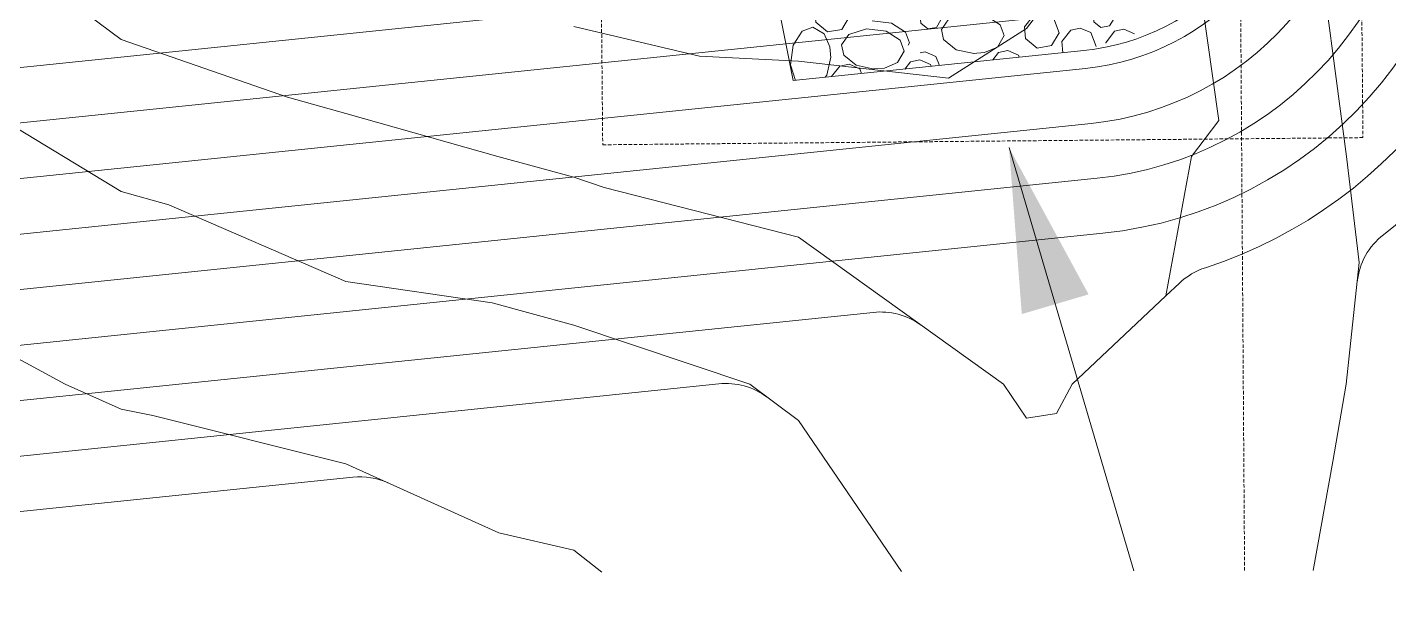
# Model space of a CAD drawing. Extents: x 2300382 to 2302077, y 6907618 to 6908927.
# Drawn here: x 2301257.7 to 2301356.2, y 6907630.7 to 6907672.8 of the extents above; entities that cross this region are included whole.
import ezdxf

# ---------------------------------------------------------------- set-up
doc = ezdxf.new("R2010")
doc.units = 0
doc.header["$MEASUREMENT"] = 0
doc.linetypes.add('HIDDEN', pattern=[0.375, 0.25, -0.125])
for name, color, linetype, lineweight in [('4', 7, 'Continuous', 0), ('GRAD-5', 7, 'Continuous', 0), ('GRAD-6', 7, 'Continuous', 0), ('LAYO-34', 7, 'Continuous', 0), ('LAYO-51', 7, 'Continuous', 0), ('LIDAR2DSHD-5', 7, 'Continuous', 0), ('LIDAR2DSHD-6', 7, 'Continuous', 0), ('STRM-42', 7, 'Continuous', 0)]:
    doc.layers.add(name, color=color, linetype=linetype, lineweight=lineweight)

msp = doc.modelspace()

# ---------------------------------------------------------------- linework, layer by layer
at = {"layer": '4', "color": 7, "linetype": 'Continuous', "lineweight": 0}
msp.add_line((2301337.759, 6907633.497), (2301328.739, 6907664.133), dxfattribs=at)
msp.add_solid([(2301334.495, 6907653.505), (2301328.739, 6907664.133), (2301329.66, 6907652.082)], dxfattribs=at)
at = {"layer": 'GRAD-5', "color": 5, "linetype": 'Continuous', "lineweight": 0}
for p, q in [((2301245.408, 6907664.693), (2301333.868, 6907673.846)), ((2301340.092, 6907653.408), (2301341.062, 6907654.322)), ((2301217.774, 6907641.743), (2301318.914, 6907652.208))]:
    msp.add_line(p, q, dxfattribs=at)
for centre, radius, start, end in [((2301332.427, 6907687.772), 34, 288.02158, 0.53903), ((2301344.493, 6907650.685), 5, 108.02158, 133.3315), ((2301319.428, 6907647.235), 5, 54.34462, 95.90772)]:
    msp.add_arc(centre, radius, start, end, dxfattribs=at)
at = {"layer": 'GRAD-6', "color": 5, "linetype": 'Continuous', "lineweight": 0}
for p, q in [((2301207.691, 6907664.811), (2301333.456, 6907677.825)), ((2301120.465, 6907647.743), (2301334.28, 6907669.868)), ((2301076.852, 6907639.209), (2301334.691, 6907665.889)), ((2301033.239, 6907630.674), (2301335.103, 6907661.91)), ((2301093.566, 6907632.895), (2301335.515, 6907657.931)), ((2301173.026, 6907633.091), (2301307.739, 6907647.031)), ((2301212.836, 6907633.189), (2301281.266, 6907640.27))]:
    msp.add_line(p, q, dxfattribs=at)
for centre, radius, start, end in [((2301332.427, 6907687.772), 18, 275.90772, 0.53903), ((2301332.427, 6907687.772), 22, 275.90772, 0.53903), ((2301332.427, 6907687.772), 26, 275.90772, 0.53903), ((2301332.427, 6907687.772), 30, 275.90772, 0.53903), ((2301332.427, 6907687.772), 38, 307.99836, 0.53903), ((2301358.9, 6907653.887), 5, 127.99836, 173.88176), ((2301308.253, 6907642.057), 5, 53.14868, 95.90772), ((2301281.78, 6907635.296), 5, 65.73313, 95.90772)]:
    msp.add_arc(centre, radius, start, end, dxfattribs=at)
at = {"layer": 'LAYO-34', "color": 5, "linetype": 'HIDDEN', "lineweight": 0}
for p, q in [((2301353.59, 6907744.853), (2301354.342, 6907664.856)), ((2301298.592, 6907744.335), (2301299.345, 6907664.339)), ((2301299.345, 6907664.339), (2301354.342, 6907664.856))]:
    msp.add_line(p, q, dxfattribs=at)
at = {"layer": 'LAYO-51', "color": 7, "linetype": 'HIDDEN', "lineweight": 0}
msp.add_line((2301345.778, 6907633.516), (2301345.006, 6907744.772), dxfattribs=at)
at = {"layer": 'LIDAR2DSHD-5', "color": 35, "linetype": 'Continuous', "lineweight": 0}
for p, q in [((2301264.5, 6907671.951), (2301253.768, 6907680)), ((2301341.958, 6907680), (2301343.912, 6907666.088)), ((2301276.537, 6907667.778), (2301264.5, 6907671.951)), ((2301280.75, 6907666.601), (2301276.537, 6907667.778)), ((2301291.75, 6907663.5), (2301280.75, 6907666.601)), ((2301343.912, 6907666.088), (2301341.948, 6907663.5)), ((2301297.25, 6907662), (2301291.75, 6907663.5)), ((2301341.948, 6907663.5), (2301340.092, 6907653.408)), ((2301299.459, 6907661.257), (2301297.25, 6907662)), ((2301313.5, 6907657.641), (2301299.459, 6907661.257)), ((2301328.333, 6907647), (2301313.5, 6907657.641)), ((2301340.092, 6907653.408), (2301333.3, 6907647)), ((2301330, 6907644.538), (2301328.333, 6907647)), ((2301333.3, 6907647), (2301332.171, 6907644.895)), ((2301332.171, 6907644.895), (2301330, 6907644.538))]:
    msp.add_line(p, q, dxfattribs=at)
at = {"layer": 'LIDAR2DSHD-6', "color": 35, "linetype": 'Continuous', "lineweight": 0}
for p, q in [((2301333.127, 6907676.873), (2301330, 6907672.75)), ((2301353.14, 6907663.5), (2301351.647, 6907674.773)), ((2301306.356, 6907670.754), (2301297.25, 6907672.897)), ((2301330, 6907672.75), (2301324.347, 6907669.153)), ((2301248, 6907670.957), (2301264.5, 6907660.962)), ((2301313.5, 6907670.398), (2301306.356, 6907670.754)), ((2301324.347, 6907669.153), (2301313.5, 6907670.398)), ((2301354.077, 6907655.807), (2301353.14, 6907663.5)), ((2301264.5, 6907660.962), (2301267.967, 6907659.98)), ((2301267.967, 6907659.98), (2301280.75, 6907654.431)), ((2301353.133, 6907647), (2301354.077, 6907655.807)), ((2301248, 6907653.783), (2301260.459, 6907647)), ((2301280.75, 6907654.431), (2301291.357, 6907652.893)), ((2301291.357, 6907652.893), (2301297.25, 6907651.286)), ((2301297.25, 6907651.286), (2301309.995, 6907647)), ((2301260.459, 6907647), (2301264.5, 6907645.189)), ((2301309.995, 6907647), (2301313.5, 6907644.373)), ((2301352.169, 6907641.419), (2301353.133, 6907647)), ((2301264.5, 6907645.189), (2301266.794, 6907644.741)), ((2301266.794, 6907644.741), (2301280.75, 6907641.246)), ((2301313.5, 6907644.373), (2301320.969, 6907633.455)), ((2301280.75, 6907641.246), (2301291.84, 6907636.246)), ((2301350.742, 6907633.529), (2301352.169, 6907641.419)), ((2301291.84, 6907636.246), (2301297.25, 6907635)), ((2301297.25, 6907635), (2301299.279, 6907633.402))]:
    msp.add_line(p, q, dxfattribs=at)
at = {"layer": 'STRM-42', "color": 1, "linetype": 'Continuous', "lineweight": 0}
for p, q in [((2301308.831, 6907690.929), (2301313.116, 6907668.986)), ((2301308.831, 6907690.929), (2301313.116, 6907668.986)), ((2301334.657, 6907672.46), (2301335.041, 6907671.459)), ((2301334.657, 6907672.46), (2301335.041, 6907671.459)), ((2301313.116, 6907668.986), (2301334.146, 6907671.162)), ((2301313.116, 6907668.986), (2301334.146, 6907671.162)), ((2301323.448, 6907670.738), (2301323.702, 6907670.081)), ((2301323.448, 6907670.738), (2301323.702, 6907670.081)), ((2301329.426, 6907670.822), (2301329.481, 6907670.679)), ((2301329.426, 6907670.822), (2301329.481, 6907670.679)), ((2301317.94, 6907669.841), (2301318.071, 6907669.498)), ((2301317.94, 6907669.841), (2301318.071, 6907669.498)), ((2301323.055, 6907670.154), (2301323.107, 6907670.02)), ((2301323.055, 6907670.154), (2301323.107, 6907670.02))]:
    msp.add_line(p, q, dxfattribs=at)
for points in [[(2301316.787, 6907674.696), (2301317.198, 6907673.615), (2301316.654, 6907672.693), (2301315.604, 6907672.508), (2301314.77, 6907673.204), (2301314.686, 6907674.052), (2301315.333, 6907674.885), (2301316.006, 6907675.025), (2301316.787, 6907674.696)], [(2301316.787, 6907674.696), (2301317.198, 6907673.615), (2301316.654, 6907672.693), (2301315.604, 6907672.508), (2301314.77, 6907673.204), (2301314.686, 6907674.052), (2301315.333, 6907674.885), (2301316.006, 6907675.025), (2301316.787, 6907674.696)], [(2301323.565, 6907674.034), (2301323.813, 6907673.385), (2301323.482, 6907672.836), (2301322.853, 6907672.725), (2301322.356, 6907673.141), (2301322.303, 6907673.649), (2301322.696, 6907674.147), (2301323.1, 6907674.232), (2301323.565, 6907674.034)], [(2301323.565, 6907674.034), (2301323.813, 6907673.385), (2301323.482, 6907672.836), (2301322.853, 6907672.725), (2301322.356, 6907673.141), (2301322.303, 6907673.649), (2301322.696, 6907674.147), (2301323.1, 6907674.232), (2301323.565, 6907674.034)], [(2301326.216, 6907670.938), (2301324.904, 6907671.224), (2301324.004, 6907671.95), (2301323.841, 6907672.682), (2301324.377, 6907673.449), (2301325.657, 6907673.861), (2301327.073, 6907673.679), (2301328.085, 6907673.026), (2301328.379, 6907672.245), (2301327.896, 6907671.413), (2301326.957, 6907671.008), (2301326.155, 6907670.941)], [(2301326.216, 6907670.938), (2301324.904, 6907671.224), (2301324.004, 6907671.95), (2301323.841, 6907672.682), (2301324.377, 6907673.449), (2301325.657, 6907673.861), (2301327.073, 6907673.679), (2301328.085, 6907673.026), (2301328.379, 6907672.245), (2301327.896, 6907671.413), (2301326.957, 6907671.008), (2301326.155, 6907670.941)], [(2301331.95, 6907673.525), (2301332.363, 6907672.441), (2301331.819, 6907671.525), (2301330.766, 6907671.337), (2301329.931, 6907672.03), (2301329.848, 6907672.881), (2301330.496, 6907673.708), (2301331.172, 6907673.851), (2301331.95, 6907673.525)], [(2301331.95, 6907673.525), (2301332.363, 6907672.441), (2301331.819, 6907671.525), (2301330.766, 6907671.337), (2301329.931, 6907672.03), (2301329.848, 6907672.881), (2301330.496, 6907673.708), (2301331.172, 6907673.851), (2301331.95, 6907673.525)], [(2301336.081, 6907674.139), (2301336.332, 6907673.487), (2301336.007, 6907672.94), (2301335.375, 6907672.825), (2301334.873, 6907673.24), (2301334.82, 6907673.748), (2301335.213, 6907674.246), (2301335.617, 6907674.33), (2301336.081, 6907674.139)], [(2301336.081, 6907674.139), (2301336.332, 6907673.487), (2301336.007, 6907672.94), (2301335.375, 6907672.825), (2301334.873, 6907673.24), (2301334.82, 6907673.748), (2301335.213, 6907674.246), (2301335.617, 6907674.33), (2301336.081, 6907674.139)], [(2301313.294, 6907669.004), (2301312.928, 6907670.124), (2301313.112, 6907671.543), (2301313.765, 6907672.555), (2301314.54, 6907672.848), (2301315.372, 6907672.365), (2301315.783, 6907671.428), (2301315.847, 6907670.628)], [(2301313.294, 6907669.004), (2301312.928, 6907670.124), (2301313.112, 6907671.543), (2301313.765, 6907672.555), (2301314.54, 6907672.848), (2301315.372, 6907672.365), (2301315.783, 6907671.428), (2301315.847, 6907670.628)], [(2301318.982, 6907669.819), (2301317.678, 6907670.109), (2301316.779, 6907670.83), (2301316.616, 6907671.562), (2301317.15, 6907672.326), (2301318.426, 6907672.739), (2301319.842, 6907672.558), (2301320.858, 6907671.903), (2301321.15, 6907671.127), (2301320.671, 6907670.293), (2301319.735, 6907669.891), (2301318.929, 6907669.826)], [(2301318.982, 6907669.819), (2301317.678, 6907670.109), (2301316.779, 6907670.83), (2301316.616, 6907671.562), (2301317.15, 6907672.326), (2301318.426, 6907672.739), (2301319.842, 6907672.558), (2301320.858, 6907671.903), (2301321.15, 6907671.127), (2301320.671, 6907670.293), (2301319.735, 6907669.891), (2301318.929, 6907669.826)], [(2301318.828, 6907673.322), (2301320.235, 6907673.142), (2301321.251, 6907672.487), (2301321.543, 6907671.711), (2301321.453, 6907671.555)], [(2301318.828, 6907673.322), (2301320.235, 6907673.142), (2301321.251, 6907672.487), (2301321.543, 6907671.711), (2301321.453, 6907671.555)], [(2301332.639, 6907671.006), (2301332.558, 6907671.814), (2301333.209, 6907672.644), (2301333.884, 6907672.787), (2301334.657, 6907672.46)], [(2301332.639, 6907671.006), (2301332.558, 6907671.814), (2301333.209, 6907672.644), (2301333.884, 6907672.787), (2301334.657, 6907672.46)], [(2301335.734, 6907671.689), (2301335.731, 6907671.727), (2301336.379, 6907672.554), (2301337.054, 6907672.697), (2301337.815, 6907672.379)], [(2301335.734, 6907671.689), (2301335.731, 6907671.727), (2301336.379, 6907672.554), (2301337.054, 6907672.697), (2301337.815, 6907672.379)], [(2301315.851, 6907670.683), (2301315.562, 6907669.373), (2301315.444, 6907669.227)], [(2301315.851, 6907670.683), (2301315.562, 6907669.373), (2301315.444, 6907669.227)], [(2301322.299, 6907670.986), (2301322.672, 6907671.067), (2301323.448, 6907670.738)], [(2301322.299, 6907670.986), (2301322.672, 6907671.067), (2301323.448, 6907670.738)], [(2301327.567, 6907670.481), (2301327.98, 6907671.009), (2301328.655, 6907671.152), (2301329.426, 6907670.822)], [(2301327.567, 6907670.481), (2301327.98, 6907671.009), (2301328.655, 6907671.152), (2301329.426, 6907670.822)], [(2301315.899, 6907669.274), (2301316.495, 6907670.028), (2301317.165, 6907670.165), (2301317.94, 6907669.841)], [(2301315.899, 6907669.274), (2301316.495, 6907670.028), (2301317.165, 6907670.165), (2301317.94, 6907669.841)], [(2301321.2, 6907669.822), (2301321.607, 6907670.338), (2301322.279, 6907670.483), (2301323.055, 6907670.154)], [(2301321.2, 6907669.822), (2301321.607, 6907670.338), (2301322.279, 6907670.483), (2301323.055, 6907670.154)]]:
    msp.add_lwpolyline(points, dxfattribs=at)
for start in [275.77596, 275.77597]:
    msp.add_arc((2301332.469, 6907687.734), 16.657, start, 0.40728, dxfattribs=at)

doc.saveas('drawing.dxf')
